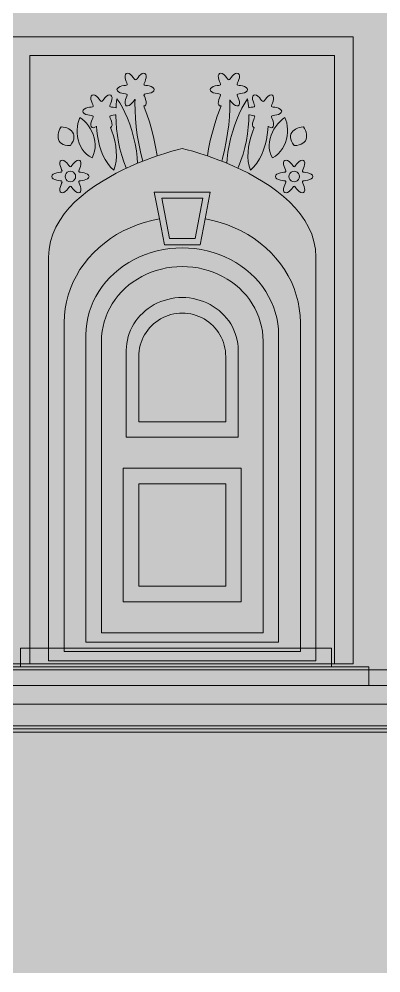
# Model space of a CAD drawing. Header units: millimetres. Extents: x -2000 to 16000, y -1200 to 12411.
# Drawn here: x 8695 to 10472, y -1200 to 3492 of the extents above; entities that cross this region are included whole.
import ezdxf

# ---------------------------------------------------------------- set-up
doc = ezdxf.new("R2010")
doc.units = ezdxf.units.MM
for name, color, linetype, lineweight, true_color in [('00_WHITE_BACKGROUND', 7, 'Continuous', 18, 0xffffff), ('01_STRUCTURE', 7, 'Continuous', 18, 0x000000), ('02_CORNICES', 7, 'Continuous', 18, 0x000000), ('03_FRAMES_DOORS', 7, 'Continuous', 18, 0x000000), ('06_ORNAMENT', 7, 'Continuous', 18, 0x000000), ('08_STEPS', 7, 'Continuous', 18, 0x000000)]:
    doc.layers.add(name, color=color, linetype=linetype, lineweight=lineweight, true_color=true_color)

msp = doc.modelspace()

# ---------------------------------------------------------------- linework, layer by layer
at = {"layer": '00_WHITE_BACKGROUND', "lineweight": 18, "true_color": 0xffffff}
msp.add_solid([(-2000, -1200), (16000, -1200), (-2000, 12410.687), (16000, 12410.687)], dxfattribs=at)
at = {"layer": '01_STRUCTURE', "color": 7, "lineweight": 18, "true_color": 0x000000}
for points in [[(9584.1221, 2381.6794), (9408.2443, 2381.6794), (9383.9389, 2509.2519), (9358.7786, 2641.2214), (9633.5878, 2641.2214), (9608.4427, 2509.2519)], [(8473.2824, 793.8931), (8473.2824, 290.0763), (8519.084, 290.0763), (10412.2137, 290.0763), (10519.084, 290.0763), (10519.084, 656.4885)]]:
    msp.add_lwpolyline(points, dxfattribs=at)
at = {"layer": '02_CORNICES', "color": 7, "lineweight": 18, "true_color": 0x000000}
msp.add_lwpolyline([(9395.6794, 2610.687), (9433.5115, 2412.2137), (9558.855, 2412.2137), (9596.687, 2610.687)], close=True, dxfattribs=at)
at = {"layer": '03_FRAMES_DOORS', "color": 7, "lineweight": 18, "true_color": 0x000000}
for points in [[(10244.2748, 320.6107), (10335.8779, 320.6107), (10335.8779, 3404.5802), (8656.4885, 3404.5802), (8656.4885, 320.6107), (8702.2901, 320.6107), (8748.0916, 320.6107)], [(10244.2748, 320.6107), (10244.2748, 3312.9771), (8748.0916, 3312.9771), (8748.0916, 396.9466), (8748.0916, 320.6107)], [(9641.8015, 2811.3588), (9619.4962, 2819.0534), (9608.6412, 2822.8092), (9577.1603, 2832.8855), (9547.7099, 2841.5878), (9520.6107, 2848.9466), (9496.1832, 2854.9618), (9471.7557, 2848.9466), (9444.6565, 2841.5878), (9415.2061, 2832.8855), (9383.7252, 2822.8092), (9372.4733, 2818.916)], [(9316.0611, 2798.5191), (9301.771, 2792.7939), (9280.5191, 2784.3053), (9276.2901, 2782.4733), (9244.2901, 2768.6718)], [(9715.2824, 2782.8244), (9711.8473, 2784.3053), (9689.9695, 2793.0534)], [(9222.3817, 2758.4733), (9207.6947, 2751.6336), (9171.0534, 2733.1908), (9134.7176, 2713.2977), (9099.0076, 2691.9847), (9064.2595, 2669.2214), (9030.7939, 2644.9924), (8998.9466, 2619.2977), (8969.0534, 2592.1374), (8941.4351, 2563.4962), (8916.4275, 2533.3435), (8894.3511, 2501.7099), (8875.5573, 2468.5496), (8860.3664, 2433.8626), (8849.0992, 2397.6641), (8842.1069, 2359.9084), (8839.6947, 2320.6107), (8839.6947, 396.9466), (8839.6947, 335.8779), (10152.6718, 335.8779), (10152.6718, 396.9466), (10152.6718, 2320.6107), (10150.2595, 2359.9084), (10143.2672, 2397.6641), (10132, 2433.8626), (10116.8092, 2468.5496), (10098.0153, 2501.7099), (10075.9389, 2533.3435), (10050.9313, 2563.4962), (10023.313, 2592.1374), (9993.4198, 2619.2977), (9961.5725, 2644.9924), (9928.1069, 2669.2214), (9893.3588, 2691.9847), (9857.6489, 2713.2977), (9821.313, 2733.1908), (9784.6718, 2751.6336), (9769.0229, 2758.9313)], [(9383.9389, 2509.2519), (9383.0076, 2509.1145), (9346.0305, 2501.3893), (9309.6947, 2491.542), (9274.1679, 2479.5725), (9239.5878, 2465.5573), (9206.1069, 2449.542), (9173.8626, 2431.6031), (9143.0076, 2411.8168), (9113.6641, 2390.2748), (9085.9542, 2367.0534), (9060, 2342.2595), (9035.9237, 2316), (9013.8015, 2288.3817), (8993.7557, 2259.542), (8975.8626, 2229.5878), (8960.1985, 2198.6412), (8946.8244, 2166.855), (8935.8015, 2134.3511), (8927.1756, 2101.2672), (8920.9924, 2067.7557), (8917.2672, 2033.9542), (8916.0305, 2000), (8916.0305, 396.9466), (8916.0305, 381.6794), (10076.3359, 381.6794), (10076.3359, 396.9466), (10076.3359, 2000), (10075.0992, 2033.9542), (10071.374, 2067.7557), (10065.1908, 2101.2672), (10056.5649, 2134.3511), (10045.542, 2166.855), (10032.1679, 2198.6412), (10016.5038, 2229.5878), (9998.6107, 2259.542), (9978.5649, 2288.3817), (9956.4427, 2316), (9932.3664, 2342.2595), (9906.4122, 2367.0534), (9878.7023, 2390.2748), (9849.3588, 2411.8168), (9818.5038, 2431.6031), (9786.2595, 2449.542), (9752.7786, 2465.5573), (9718.1985, 2479.5725), (9682.6718, 2491.542), (9646.3359, 2501.3893), (9609.3588, 2509.1145), (9608.4427, 2509.2519), (9584.1221, 2381.6794)], [(8748.0916, 320.6107), (10229.0076, 320.6107), (10244.2748, 320.6107)]]:
    msp.add_lwpolyline(points, dxfattribs=at)
for points in [[(9022.9008, 1938.9313), (9023.9084, 1966.8855), (9026.9466, 1994.7328), (9032, 2022.3359), (9039.0229, 2049.5725), (9048.0153, 2076.3359), (9058.9313, 2102.5191), (9071.7099, 2128), (9086.3053, 2152.6718), (9102.6565, 2176.4275), (9120.7023, 2199.1603), (9140.3511, 2220.7939), (9161.5267, 2241.2061), (9184.1221, 2260.3359), (9208.0611, 2278.0763), (9233.2366, 2294.3664), (9259.542, 2309.145), (9286.855, 2322.3206), (9315.0687, 2333.8779), (9344.0458, 2343.7252), (9373.6947, 2351.8473), (9403.8473, 2358.1985), (9434.4122, 2362.7481), (9465.2366, 2365.4962), (9496.1832, 2366.4122), (9527.145, 2365.4962), (9557.9542, 2362.7481), (9588.5191, 2358.1985), (9618.6718, 2351.8473), (9648.3206, 2343.7252), (9677.2977, 2333.8779), (9705.5115, 2322.3206), (9732.8244, 2309.145), (9759.1298, 2294.3664), (9784.3053, 2278.0763), (9808.2443, 2260.3359), (9830.8397, 2241.2061), (9852.0153, 2220.7939), (9871.6641, 2199.1603), (9889.7099, 2176.4275), (9906.0611, 2152.6718), (9920.6565, 2128), (9933.4351, 2102.5191), (9944.3511, 2076.3359), (9953.3435, 2049.5725), (9960.3664, 2022.3359), (9965.4198, 1994.7328), (9968.458, 1966.8855), (9969.4656, 1938.9313), (9969.4656, 427.4809), (9022.9008, 427.4809)], [(9099.2366, 1908.3969), (9100.0916, 1932.3664), (9102.626, 1956.229), (9106.8702, 1979.8779), (9112.7634, 2003.2366), (9120.3053, 2026.1832), (9129.4504, 2048.6107), (9140.1679, 2070.458), (9152.4122, 2091.6031), (9166.1374, 2111.9695), (9181.2672, 2131.4504), (9197.7405, 2149.9847), (9215.4962, 2167.4962), (9234.458, 2183.8779), (9254.5344, 2199.084), (9275.6489, 2213.0534), (9297.7099, 2225.7252), (9320.6107, 2237.0229), (9344.2748, 2246.916), (9368.5954, 2255.3588), (9393.4504, 2262.3206), (9418.7481, 2267.771), (9444.3664, 2271.6794), (9470.229, 2274.0305), (9496.1832, 2274.8092), (9522.1374, 2274.0305), (9548, 2271.6794), (9573.6183, 2267.771), (9598.916, 2262.3206), (9623.771, 2255.3588), (9648.0916, 2246.916), (9671.7557, 2237.0229), (9694.6565, 2225.7252), (9716.7176, 2213.0534), (9737.8321, 2199.084), (9757.9084, 2183.8779), (9776.8702, 2167.4962), (9794.626, 2149.9847), (9811.0992, 2131.4504), (9826.229, 2111.9695), (9839.9542, 2091.6031), (9852.1985, 2070.458), (9862.916, 2048.6107), (9872.0611, 2026.1832), (9879.6031, 2003.2366), (9885.4962, 1979.8779), (9889.7405, 1956.229), (9892.2748, 1932.3664), (9893.1298, 1908.3969), (9893.1298, 473.2824), (9099.2366, 473.2824)], [(9221.374, 1862.5954), (9221.9695, 1879.5725), (9223.7252, 1896.4733), (9226.6565, 1913.2366), (9230.7328, 1929.771), (9235.9542, 1946.0153), (9242.2901, 1961.9237), (9249.7099, 1977.3893), (9258.1985, 1992.3664), (9267.6947, 2006.7939), (9278.1679, 2020.5954), (9289.5725, 2033.7252), (9301.8626, 2046.1221), (9314.9924, 2057.7252), (9328.8855, 2068.5038), (9343.5115, 2078.3969), (9358.7786, 2087.3588), (9374.6412, 2095.374), (9391.0229, 2102.3817), (9407.8473, 2108.3664), (9425.0534, 2113.2977), (9442.5649, 2117.145), (9460.3206, 2119.9237), (9478.2137, 2121.5878), (9496.1832, 2122.1374), (9514.1527, 2121.5878), (9532.0458, 2119.9237), (9549.8015, 2117.145), (9567.313, 2113.2977), (9584.5191, 2108.3664), (9601.3435, 2102.3817), (9617.7252, 2095.374), (9633.5878, 2087.3588), (9648.855, 2078.3969), (9663.4809, 2068.5038), (9677.374, 2057.7252), (9690.5038, 2046.1221), (9702.7939, 2033.7252), (9714.1985, 2020.5954), (9724.6718, 2006.7939), (9734.1679, 1992.3664), (9742.6565, 1977.3893), (9750.0763, 1961.9237), (9756.4122, 1946.0153), (9761.6336, 1929.771), (9765.7099, 1913.2366), (9768.6412, 1896.4733), (9770.3969, 1879.5725), (9770.9924, 1862.5954), (9770.9924, 1435.1145), (9221.374, 1435.1145)], [(9282.4427, 1832.0611), (9282.9008, 1846.0458), (9284.2748, 1859.9542), (9286.5496, 1873.7557), (9289.7252, 1887.374), (9293.7863, 1900.7634), (9298.7176, 1913.8626), (9304.4885, 1926.5954), (9311.084, 1938.9313), (9318.458, 1950.8092), (9326.6107, 1962.1832), (9335.4809, 1972.9924), (9345.0534, 1983.1908), (9355.2519, 1992.7634), (9366.0611, 2001.6336), (9377.4351, 2009.7863), (9389.313, 2017.1603), (9401.6489, 2023.7557), (9414.3817, 2029.5267), (9427.4809, 2034.458), (9440.8702, 2038.5191), (9454.4885, 2041.6947), (9468.2901, 2043.9695), (9482.1985, 2045.3435), (9496.1832, 2045.8015), (9510.1679, 2045.3435), (9524.0763, 2043.9695), (9537.8779, 2041.6947), (9551.4962, 2038.5191), (9564.8855, 2034.458), (9577.9847, 2029.5267), (9590.7176, 2023.7557), (9603.0534, 2017.1603), (9614.9313, 2009.7863), (9626.3053, 2001.6336), (9637.1145, 1992.7634), (9647.313, 1983.1908), (9656.8855, 1972.9924), (9665.7557, 1962.1832), (9673.9084, 1950.8092), (9681.2824, 1938.9313), (9687.8779, 1926.5954), (9693.6489, 1913.8626), (9698.5802, 1900.7634), (9702.6412, 1887.374), (9705.8168, 1873.7557), (9708.0916, 1859.9542), (9709.4656, 1846.0458), (9709.9237, 1832.0611), (9709.9237, 1511.4504), (9282.4427, 1511.4504)], [(9206.1069, 1282.4427), (9786.2595, 1282.4427), (9786.2595, 625.9542), (9206.1069, 625.9542)], [(9282.4427, 1206.1069), (9709.9237, 1206.1069), (9709.9237, 702.2901), (9282.4427, 702.2901)]]:
    msp.add_lwpolyline(points, close=True, dxfattribs=at)
at = {"layer": '06_ORNAMENT', "color": 7, "lineweight": 18, "true_color": 0x000000}
for points in [[(9316.0611, 2798.5191), (9350.5649, 2811.3588), (9372.4733, 2818.916), (9372.2137, 2821.1298), (9365.1145, 2863.2061), (9356.3359, 2905.0229), (9346.0916, 2946.0458), (9334.6412, 2985.7405), (9322.1832, 3023.542), (9308.9771, 3058.916), (9306.626, 3064.4733), (9306.9466, 3064.3817), (9312.9771, 3065.7099), (9317.145, 3070.2595), (9319.0229, 3077.4656), (9318.626, 3086.3664), (9316.3969, 3095.8168), (9313.1908, 3104.687), (9310.0763, 3112.1221), (9308.1679, 3117.6489), (9308.4275, 3121.2214), (9311.4046, 3123.2366), (9317.1298, 3124.3511), (9325.1298, 3125.3588), (9334.4275, 3127.0229), (9343.7099, 3129.8168), (9351.6183, 3133.9237), (9356.916, 3139.1603), (9358.7786, 3145.0382), (9356.916, 3150.916), (9351.6183, 3156.1527), (9343.7099, 3160.2595), (9334.4275, 3163.0534), (9325.1298, 3164.7176), (9317.1298, 3165.7252), (9311.4046, 3166.8397), (9308.4275, 3168.855), (9308.1679, 3172.4275), (9310.0763, 3177.9542), (9313.1908, 3185.3893), (9316.3969, 3194.2595), (9318.626, 3203.7099), (9319.0229, 3212.6107), (9317.145, 3219.8168), (9312.9771, 3224.3664), (9306.9466, 3225.6947), (9299.771, 3223.7252), (9292.2595, 3218.9313), (9285.1908, 3212.2901), (9279.1145, 3205.0687), (9274.229, 3198.6412), (9270.3969, 3194.2443), (9267.1756, 3192.6718), (9263.9542, 3194.2443), (9260.1221, 3198.6412), (9255.2366, 3205.0687), (9249.1603, 3212.2901), (9242.0916, 3218.9313), (9234.5802, 3223.7252), (9227.4046, 3225.6947), (9221.374, 3224.3664), (9217.2061, 3219.8168), (9215.3282, 3212.6107), (9215.7252, 3203.7099), (9217.9542, 3194.2595), (9221.1603, 3185.3893), (9224.2748, 3177.9542), (9226.1832, 3172.4275), (9225.9237, 3168.855), (9222.9466, 3166.8397), (9217.2214, 3165.7252), (9209.2214, 3164.7176), (9199.9237, 3163.0534), (9190.6412, 3160.2595), (9182.7328, 3156.1527), (9177.4351, 3150.916), (9175.5725, 3145.0382), (9177.4351, 3139.1603), (9182.7328, 3133.9237), (9190.6412, 3129.8168), (9199.9237, 3127.0229), (9209.2214, 3125.3588), (9217.2214, 3124.3511), (9222.9466, 3123.2366), (9225.9237, 3121.2214), (9226.1832, 3117.6489), (9224.2748, 3112.1221), (9221.1603, 3104.687), (9217.9542, 3095.8168), (9215.7252, 3086.3664), (9215.3282, 3077.4656), (9217.2061, 3070.2595), (9221.374, 3065.7099), (9227.4046, 3064.3817), (9234.5802, 3066.3511), (9242.0916, 3071.145), (9249.1603, 3077.7863), (9255.2366, 3085.0076), (9260.1221, 3091.4351), (9263.9542, 3095.8321), (9264.1985, 3095.9542), (9263.7252, 3079.145), (9264.3053, 3042.0916), (9266.4122, 3003.0687), (9270.0763, 2962.5954), (9275.2977, 2921.2519), (9282.0763, 2879.5878), (9290.4427, 2838.1679), (9300.3664, 2797.5573), (9301.771, 2792.7939)], [(9641.8015, 2811.3588), (9676.3053, 2798.5191), (9689.9695, 2793.0534), (9693.7252, 2805.9847), (9703.8321, 2847.4351), (9712.2901, 2889.3282), (9719.084, 2931.0534), (9724.2443, 2972.0458), (9727.7252, 3011.6947), (9729.5725, 3049.4046), (9729.7557, 3084.5954), (9729.2977, 3094.8244), (9732.2443, 3091.4351), (9737.1298, 3085.0076), (9743.2061, 3077.7863), (9750.2748, 3071.145), (9757.7863, 3066.3511), (9764.9618, 3064.3817), (9770.9924, 3065.7099), (9775.1603, 3070.2595), (9777.0382, 3077.4656), (9776.6412, 3086.3664), (9774.4122, 3095.8168), (9771.2061, 3104.687), (9768.0916, 3112.1221), (9766.1832, 3117.6489), (9766.4427, 3121.2214), (9769.4198, 3123.2366), (9775.145, 3124.3511), (9783.145, 3125.3588), (9792.4427, 3127.0229), (9801.7252, 3129.8168), (9809.6336, 3133.9237), (9814.9313, 3139.1603), (9816.7939, 3145.0382), (9814.9313, 3150.916), (9809.6336, 3156.1527), (9801.7252, 3160.2595), (9792.4427, 3163.0534), (9783.145, 3164.7176), (9775.145, 3165.7252), (9769.4198, 3166.8397), (9766.4427, 3168.855), (9766.1832, 3172.4275), (9768.0916, 3177.9542), (9771.2061, 3185.3893), (9774.4122, 3194.2595), (9776.6412, 3203.7099), (9777.0382, 3212.6107), (9775.1603, 3219.8168), (9770.9924, 3224.3664), (9764.9618, 3225.6947), (9757.7863, 3223.7252), (9750.2748, 3218.9313), (9743.2061, 3212.2901), (9737.1298, 3205.0687), (9732.2443, 3198.6412), (9728.4122, 3194.2443), (9725.1908, 3192.6718), (9721.9695, 3194.2443), (9718.1374, 3198.6412), (9713.2519, 3205.0687), (9707.1756, 3212.2901), (9700.1069, 3218.9313), (9692.5954, 3223.7252), (9685.4198, 3225.6947), (9679.3893, 3224.3664), (9675.2214, 3219.8168), (9673.3435, 3212.6107), (9673.7405, 3203.7099), (9675.9695, 3194.2595), (9679.1756, 3185.3893), (9682.2901, 3177.9542), (9684.1985, 3172.4275), (9683.9389, 3168.855), (9680.9618, 3166.8397), (9675.2366, 3165.7252), (9667.2366, 3164.7176), (9657.9389, 3163.0534), (9648.6565, 3160.2595), (9640.7481, 3156.1527), (9635.4504, 3150.916), (9633.5878, 3145.0382), (9635.4504, 3139.1603), (9640.7481, 3133.9237), (9648.6565, 3129.8168), (9657.9389, 3127.0229), (9667.2366, 3125.3588), (9675.2366, 3124.3511), (9680.9618, 3123.2366), (9683.9389, 3121.2214), (9684.1985, 3117.6489), (9682.2901, 3112.1221), (9679.1756, 3104.687), (9675.9695, 3095.8168), (9673.7405, 3086.3664), (9673.3435, 3077.4656), (9675.2214, 3070.2595), (9679.3893, 3065.7099), (9685.4198, 3064.3817), (9687.374, 3064.916), (9681.8931, 3051.6031), (9668.4122, 3014.916), (9655.7863, 2976.2901), (9644.2443, 2936.2443), (9634.0305, 2895.2977), (9625.3435, 2853.9389), (9619.4962, 2819.0534)], [(9276.2901, 2782.4733), (9274.687, 2810.7786), (9270.7328, 2844.1527), (9264.8702, 2877.6489), (9257.313, 2910.855), (9248.3053, 2943.3282), (9238.0305, 2974.6565), (9226.7328, 3004.4122), (9214.626, 3032.1832), (9201.9084, 3057.5267), (9188.8244, 3080.0153), (9175.5725, 3099.2366), (9172.2443, 3073.8015), (9170.9466, 3054.8397), (9166.4885, 3056.1832), (9157.1908, 3057.8473), (9149.1908, 3058.855), (9143.4656, 3059.9695), (9140.4885, 3061.9847), (9140.229, 3065.5573), (9142.1374, 3071.084), (9145.2519, 3078.5191), (9148.458, 3087.3893), (9150.687, 3096.8397), (9151.084, 3105.7405), (9149.2061, 3112.9466), (9145.0382, 3117.4962), (9139.0076, 3118.8244), (9131.8321, 3116.855), (9124.3206, 3112.0611), (9117.2519, 3105.4198), (9111.1756, 3098.1985), (9106.2901, 3091.771), (9102.458, 3087.374), (9099.2366, 3085.8015), (9096.0153, 3087.374), (9092.1832, 3091.771), (9087.2977, 3098.1985), (9081.2214, 3105.4198), (9074.1527, 3112.0611), (9066.6412, 3116.855), (9059.4656, 3118.8244), (9053.4351, 3117.4962), (9049.2672, 3112.9466), (9047.3893, 3105.7405), (9047.7863, 3096.8397), (9050.0153, 3087.3893), (9053.2214, 3078.5191), (9056.3359, 3071.084), (9058.2443, 3065.5573), (9057.9847, 3061.9847), (9055.0076, 3059.9695), (9049.2824, 3058.855), (9041.2824, 3057.8473), (9031.9847, 3056.1832), (9022.7023, 3053.3893), (9014.7939, 3049.2824), (9009.4962, 3044.0458), (9007.6336, 3038.1679), (9009.4962, 3032.2901), (9014.7939, 3027.0534), (9022.7023, 3022.9466), (9031.9847, 3020.1527), (9041.2824, 3018.4885), (9049.2824, 3017.4809), (9055.0076, 3016.3664), (9057.9847, 3014.3511), (9058.2443, 3010.7786), (9056.3359, 3005.2519), (9053.2214, 2997.8168), (9050.0153, 2988.9466), (9047.7863, 2979.4962), (9047.3893, 2970.5954), (9049.2672, 2963.3893), (9053.4351, 2958.8397), (9059.4656, 2957.5115), (9066.6412, 2959.4809), (9074.1527, 2964.2748), (9075.5115, 2965.5573), (9076.855, 2941.9084), (9079.7099, 2917.1908), (9084.0763, 2892.4733), (9090, 2868.0763), (9097.5267, 2844.3817), (9106.6718, 2821.6947), (9117.4809, 2800.3969), (9130, 2780.7939), (9144.2595, 2763.2366), (9160.3053, 2748.0916), (9167.0229, 2770.2748), (9171.0534, 2793.6031), (9172.626, 2817.8015), (9171.9237, 2842.5496), (9169.145, 2867.5573), (9164.5038, 2892.4885), (9158.1832, 2917.0687), (9150.3969, 2940.9924), (9143.4809, 2958.5038), (9145.0382, 2958.8397), (9149.2061, 2963.3893), (9151.084, 2970.5954), (9150.687, 2979.4962), (9148.458, 2988.9466), (9145.2519, 2997.8168), (9142.1374, 3005.2519), (9140.229, 3010.7786), (9140.4885, 3014.3511), (9143.4656, 3016.3664), (9149.1908, 3017.4809), (9157.1908, 3018.4885), (9166.4885, 3020.1527), (9169.9695, 3021.1908), (9169.8931, 3016.1527), (9170.9008, 2984.8244), (9173.4198, 2952.4275), (9177.4504, 2919.4198), (9183.0229, 2886.229), (9190.1679, 2853.3282), (9198.9008, 2821.1603), (9209.2366, 2790.1679), (9221.2061, 2760.8092), (9222.3817, 2758.4733), (9244.2901, 2768.6718)]]:
    msp.add_lwpolyline(points, dxfattribs=at)
for points in [[(9715.2824, 2782.8244), (9748.0763, 2768.6718), (9769.0229, 2758.9313), (9772.1832, 2765.4198), (9784.4122, 2795.9389), (9794.9618, 2827.8473), (9803.8321, 2860.687), (9811.0534, 2893.9542), (9816.6412, 2927.2061), (9820.6107, 2959.9237), (9822.9771, 2991.6794), (9823.7405, 3020.7939), (9825.8779, 3020.1527), (9835.1756, 3018.4885), (9843.1756, 3017.4809), (9848.9008, 3016.3664), (9851.8779, 3014.3511), (9852.1374, 3010.7786), (9850.229, 3005.2519), (9847.1145, 2997.8168), (9843.9084, 2988.9466), (9841.6794, 2979.4962), (9841.2824, 2970.5954), (9843.1603, 2963.3893), (9847.3282, 2958.8397), (9849.6183, 2958.3359), (9840.5191, 2935.2214), (9832.7481, 2911.3435), (9826.5038, 2887.0534), (9821.9695, 2862.5954), (9819.374, 2838.2748), (9818.8855, 2814.3969), (9820.7023, 2791.2061), (9825.0382, 2769.0076), (9832.0611, 2748.0916), (9848.4275, 2764.5038), (9862.9618, 2783.1908), (9875.7405, 2803.8015), (9886.7634, 2825.9695), (9896.0916, 2849.3435), (9903.7252, 2873.5267), (9909.7099, 2898.1985), (9914.0916, 2922.9618), (9916.9008, 2947.4656), (9917.8015, 2964.6565), (9918.2137, 2964.2748), (9925.7252, 2959.4809), (9932.9008, 2957.5115), (9938.9313, 2958.8397), (9943.0992, 2963.3893), (9944.9771, 2970.5954), (9944.5802, 2979.4962), (9942.3511, 2988.9466), (9939.145, 2997.8168), (9936.0305, 3005.2519), (9934.1221, 3010.7786), (9934.3817, 3014.3511), (9937.3588, 3016.3664), (9943.084, 3017.4809), (9951.084, 3018.4885), (9960.3817, 3020.1527), (9969.6641, 3022.9466), (9977.5725, 3027.0534), (9982.8702, 3032.2901), (9984.7328, 3038.1679), (9982.8702, 3044.0458), (9977.5725, 3049.2824), (9969.6641, 3053.3893), (9960.3817, 3056.1832), (9951.084, 3057.8473), (9943.084, 3058.855), (9937.3588, 3059.9695), (9934.3817, 3061.9847), (9934.1221, 3065.5573), (9936.0305, 3071.084), (9939.145, 3078.5191), (9942.3511, 3087.3893), (9944.5802, 3096.8397), (9944.9771, 3105.7405), (9943.0992, 3112.9466), (9938.9313, 3117.4962), (9932.9008, 3118.8244), (9925.7252, 3116.855), (9918.2137, 3112.0611), (9911.145, 3105.4198), (9905.0687, 3098.1985), (9900.1832, 3091.771), (9896.3511, 3087.374), (9893.1298, 3085.8015), (9889.9084, 3087.374), (9886.0763, 3091.771), (9881.1908, 3098.1985), (9875.1145, 3105.4198), (9868.0458, 3112.0611), (9860.5344, 3116.855), (9853.3588, 3118.8244), (9847.3282, 3117.4962), (9843.1603, 3112.9466), (9841.2824, 3105.7405), (9841.6794, 3096.8397), (9843.9084, 3087.3893), (9847.1145, 3078.5191), (9850.229, 3071.084), (9852.1374, 3065.5573), (9851.8779, 3061.9847), (9848.9008, 3059.9695), (9843.1756, 3058.855), (9835.1756, 3057.8473), (9825.8779, 3056.1832), (9822.5496, 3055.1756), (9820.6565, 3076.2137), (9816.7939, 3099.2366), (9803.0076, 3077.6183), (9789.4962, 3053.1908), (9776.458, 3026.3817), (9764.1069, 2997.5725), (9752.6565, 2967.1603), (9742.3359, 2935.542), (9733.3282, 2903.1145), (9725.8626, 2870.2901), (9720.1527, 2837.4504), (9716.3969, 2805.0076)], [(8980.2901, 2946.9771), (8980.5802, 2930.5038), (8982.2748, 2914), (8985.4656, 2897.6947), (8990.1679, 2881.8168), (8996.458, 2866.626), (9004.3817, 2852.3359), (9013.9847, 2839.2214), (9025.3282, 2827.4809), (9038.458, 2817.3893), (9053.4351, 2809.1603), (9060.9466, 2825.1908), (9065.8931, 2841.6794), (9068.4733, 2858.4122), (9068.8702, 2875.2214), (9067.2672, 2891.9389), (9063.8168, 2908.3511), (9058.7328, 2924.3053), (9052.1832, 2939.6183), (9044.3664, 2954.0916), (9035.4351, 2967.5573), (9025.5878, 2979.8168), (9015.0076, 2990.7023), (9003.8779, 3000.0458), (8992.3664, 3007.6336), (8987.4656, 2993.7252), (8983.8015, 2978.8244), (8981.3893, 2963.1603)], [(9922.6412, 2872.4427), (9923.2061, 2856.1985), (9925.9847, 2840.1069), (9931.1756, 2824.3817), (9938.9313, 2809.1603), (9954.1527, 2818.1985), (9967.5115, 2829.0534), (9979.0534, 2841.4351), (9988.8397, 2855.1145), (9996.9008, 2869.8473), (10003.2824, 2885.3588), (10008.0458, 2901.4198), (10011.2366, 2917.7557), (10012.9008, 2934.1221), (10013.084, 2950.2748), (10011.8473, 2965.9542), (10009.2061, 2980.9008), (10005.2519, 2994.8855), (10000, 3007.6336), (9988.1374, 2998.8855), (9976.7176, 2988.626), (9965.9237, 2977.0229), (9955.9237, 2964.2595), (9946.8855, 2950.4733), (9939.0229, 2935.8626), (9932.4885, 2920.5954), (9927.4504, 2904.8092), (9924.1221, 2888.7176)], [(8885.8931, 2915.6641), (8886.5954, 2907.0382), (8888.6718, 2898.9618), (8892.1679, 2891.5878), (8897.1603, 2885.0534), (8903.7099, 2879.5115), (8911.8473, 2875.1145), (8921.6794, 2872), (8933.2214, 2870.3206), (8946.5649, 2870.229), (8954.3053, 2881.3282), (8959.7252, 2891.9237), (8962.9771, 2901.9542), (8964.2137, 2911.374), (8963.6031, 2920.1374), (8961.2977, 2928.1832), (8957.4504, 2935.4962), (8952.229, 2942.0153), (8945.7863, 2947.6947), (8938.2901, 2952.4885), (8929.8626, 2956.3359), (8920.7023, 2959.2061), (8910.9466, 2961.0534), (8900.7634, 2961.8321), (8895.542, 2952.687), (8891.374, 2943.3435), (8888.3359, 2933.9695), (8886.4885, 2924.687)], [(10027.5115, 2910.0916), (10028.8855, 2900.9313), (10032.2748, 2891.2061), (10037.8779, 2880.9618), (10045.8015, 2870.229), (10059.3282, 2870.7023), (10071.0534, 2872.7176), (10081.0229, 2876.1374), (10089.2977, 2880.7939), (10095.9389, 2886.5344), (10101.0076, 2893.2214), (10104.5496, 2900.687), (10106.6412, 2908.7634), (10107.313, 2917.3282), (10106.6412, 2926.2137), (10104.6718, 2935.2519), (10101.4656, 2944.3053), (10097.0992, 2953.2214), (10091.6031, 2961.8321), (10081.145, 2960.5191), (10071.1756, 2958.2443), (10061.8473, 2955.0534), (10053.3282, 2950.9618), (10045.7405, 2946.0305), (10039.2672, 2940.2901), (10034.0458, 2933.7863), (10030.2595, 2926.5496), (10028.0153, 2918.6412)], [(8854.9618, 2717.5573), (8856.8244, 2711.6794), (8862.1221, 2706.4427), (8870.0305, 2702.3359), (8879.313, 2699.542), (8888.6107, 2697.8779), (8896.6107, 2696.8702), (8902.3359, 2695.7557), (8905.313, 2693.7405), (8905.5725, 2690.1679), (8903.6641, 2684.6412), (8900.5496, 2677.2061), (8897.3435, 2668.3359), (8895.1145, 2658.8855), (8894.7176, 2649.9847), (8896.5954, 2642.7786), (8900.7634, 2638.229), (8906.7939, 2636.9008), (8913.9695, 2638.8702), (8921.4809, 2643.6641), (8928.5496, 2650.3053), (8934.626, 2657.5267), (8939.5115, 2663.9542), (8943.3435, 2668.3511), (8946.5649, 2669.9237), (8949.7863, 2668.3511), (8953.6183, 2663.9542), (8958.5038, 2657.5267), (8964.5802, 2650.3053), (8971.6489, 2643.6641), (8979.1603, 2638.8702), (8986.3359, 2636.9008), (8992.3664, 2638.229), (8996.5344, 2642.7786), (8998.4122, 2649.9847), (8998.0153, 2658.8855), (8995.7863, 2668.3359), (8992.5802, 2677.2061), (8989.4656, 2684.6412), (8987.5573, 2690.1679), (8987.8168, 2693.7405), (8990.7939, 2695.7557), (8996.5191, 2696.8702), (9004.5191, 2697.8779), (9013.8168, 2699.542), (9023.0992, 2702.3359), (9031.0076, 2706.4427), (9036.3053, 2711.6794), (9038.1679, 2717.5573), (9036.3053, 2723.4351), (9031.0076, 2728.6718), (9023.0992, 2732.7786), (9013.8168, 2735.5725), (9004.5191, 2737.2366), (8996.5191, 2738.2443), (8990.7939, 2739.3588), (8987.8168, 2741.374), (8987.5573, 2744.9466), (8989.4656, 2750.4733), (8992.5802, 2757.9084), (8995.7863, 2766.7786), (8998.0153, 2776.229), (8998.4122, 2785.1298), (8996.5344, 2792.3359), (8992.3664, 2796.8855), (8986.3359, 2798.2137), (8979.1603, 2796.2443), (8971.6489, 2791.4504), (8964.5802, 2784.8092), (8958.5038, 2777.5878), (8953.6183, 2771.1603), (8949.7863, 2766.7634), (8946.5649, 2765.1908), (8943.3435, 2766.7634), (8939.5115, 2771.1603), (8934.626, 2777.5878), (8928.5496, 2784.8092), (8921.4809, 2791.4504), (8913.9695, 2796.2443), (8906.7939, 2798.2137), (8900.7634, 2796.8855), (8896.5954, 2792.3359), (8894.7176, 2785.1298), (8895.1145, 2776.229), (8897.3435, 2766.7786), (8900.5496, 2757.9084), (8903.6641, 2750.4733), (8905.5725, 2744.9466), (8905.313, 2741.374), (8902.3359, 2739.3588), (8896.6107, 2738.2443), (8888.6107, 2737.2366), (8879.313, 2735.5725), (8870.0305, 2732.7786), (8862.1221, 2728.6718), (8856.8244, 2723.4351)], [(9954.1985, 2717.5573), (9956.0611, 2711.6794), (9961.3588, 2706.4427), (9969.2672, 2702.3359), (9978.5496, 2699.542), (9987.8473, 2697.8779), (9995.8473, 2696.8702), (10001.5725, 2695.7557), (10004.5496, 2693.7405), (10004.8092, 2690.1679), (10002.9008, 2684.6412), (9999.7863, 2677.2061), (9996.5802, 2668.3359), (9994.3511, 2658.8855), (9993.9542, 2649.9847), (9995.8321, 2642.7786), (10000, 2638.229), (10006.0305, 2636.9008), (10013.2061, 2638.8702), (10020.7176, 2643.6641), (10027.7863, 2650.3053), (10033.8626, 2657.5267), (10038.7481, 2663.9542), (10042.5802, 2668.3511), (10045.8015, 2669.9237), (10049.0229, 2668.3511), (10052.855, 2663.9542), (10057.7405, 2657.5267), (10063.8168, 2650.3053), (10070.8855, 2643.6641), (10078.3969, 2638.8702), (10085.5725, 2636.9008), (10091.6031, 2638.229), (10095.771, 2642.7786), (10097.6489, 2649.9847), (10097.2519, 2658.8855), (10095.0229, 2668.3359), (10091.8168, 2677.2061), (10088.7023, 2684.6412), (10086.7939, 2690.1679), (10087.0534, 2693.7405), (10090.0305, 2695.7557), (10095.7557, 2696.8702), (10103.7557, 2697.8779), (10113.0534, 2699.542), (10122.3359, 2702.3359), (10130.2443, 2706.4427), (10135.542, 2711.6794), (10137.4046, 2717.5573), (10135.542, 2723.4351), (10130.2443, 2728.6718), (10122.3359, 2732.7786), (10113.0534, 2735.5725), (10103.7557, 2737.2366), (10095.7557, 2738.2443), (10090.0305, 2739.3588), (10087.0534, 2741.374), (10086.7939, 2744.9466), (10088.7023, 2750.4733), (10091.8168, 2757.9084), (10095.0229, 2766.7786), (10097.2519, 2776.229), (10097.6489, 2785.1298), (10095.771, 2792.3359), (10091.6031, 2796.8855), (10085.5725, 2798.2137), (10078.3969, 2796.2443), (10070.8855, 2791.4504), (10063.8168, 2784.8092), (10057.7405, 2777.5878), (10052.855, 2771.1603), (10049.0229, 2766.7634), (10045.8015, 2765.1908), (10042.5802, 2766.7634), (10038.7481, 2771.1603), (10033.8626, 2777.5878), (10027.7863, 2784.8092), (10020.7176, 2791.4504), (10013.2061, 2796.2443), (10006.0305, 2798.2137), (10000, 2796.8855), (9995.8321, 2792.3359), (9993.9542, 2785.1298), (9994.3511, 2776.229), (9996.5802, 2766.7786), (9999.7863, 2757.9084), (10002.9008, 2750.4733), (10004.8092, 2744.9466), (10004.5496, 2741.374), (10001.5725, 2739.3588), (9995.8473, 2738.2443), (9987.8473, 2737.2366), (9978.5496, 2735.5725), (9969.2672, 2732.7786), (9961.3588, 2728.6718), (9956.0611, 2723.4351)], [(8920.6107, 2717.5573), (8921.8779, 2709.542), (8925.5725, 2702.3053), (8931.313, 2696.5649), (8938.5496, 2692.8702), (8946.5649, 2691.6031), (8954.5802, 2692.8702), (8961.8168, 2696.5649), (8967.5573, 2702.3053), (8971.2519, 2709.542), (8972.5191, 2717.5573), (8971.2519, 2725.5725), (8967.5573, 2732.8092), (8961.8168, 2738.5496), (8954.5802, 2742.2443), (8946.5649, 2743.5115), (8938.5496, 2742.2443), (8931.313, 2738.5496), (8925.5725, 2732.8092), (8921.8779, 2725.5725)], [(10019.8473, 2717.5573), (10021.1145, 2709.542), (10024.8092, 2702.3053), (10030.5496, 2696.5649), (10037.7863, 2692.8702), (10045.8015, 2691.6031), (10053.8168, 2692.8702), (10061.0534, 2696.5649), (10066.7939, 2702.3053), (10070.4885, 2709.542), (10071.7557, 2717.5573), (10070.4885, 2725.5725), (10066.7939, 2732.8092), (10061.0534, 2738.5496), (10053.8168, 2742.2443), (10045.8015, 2743.5115), (10037.7863, 2742.2443), (10030.5496, 2738.5496), (10024.8092, 2732.8092), (10021.1145, 2725.5725)]]:
    msp.add_lwpolyline(points, close=True, dxfattribs=at)
at = {"layer": '08_STEPS', "color": 7, "lineweight": 18, "true_color": 0x000000}
for points in [[(8702.2901, 305.3435), (8702.2901, 320.6107), (8702.2901, 396.9466), (8748.0916, 396.9466), (8839.6947, 396.9466), (8916.0305, 396.9466), (10076.3359, 396.9466), (10152.6718, 396.9466), (10229.0076, 396.9466), (10229.0076, 320.6107), (10229.0076, 305.3435)], [(8519.084, 213.7405), (8519.084, 290.0763), (8519.084, 305.3435), (8702.2901, 305.3435)], [(10229.0076, 305.3435), (8702.2901, 305.3435)], [(10229.0076, 305.3435), (10412.2137, 305.3435), (10412.2137, 290.0763), (10412.2137, 213.7405)], [(10412.2137, 213.7405), (8519.084, 213.7405)], [(10412.2137, 213.7405), (10595.4198, 213.7405), (10595.4198, 122.1374)], [(10595.4198, 122.1374), (10778.626, 122.1374), (10778.626, 15.2672), (8152.6718, 15.2672), (8152.6718, 122.1374), (8335.8779, 122.1374)], [(10595.4198, 122.1374), (8335.8779, 122.1374)]]:
    msp.add_lwpolyline(points, dxfattribs=at)
msp.add_lwpolyline([(-381.6794, 0), (14702.2901, 0), (14702.2901, -15.2672), (-381.6794, -15.2672)], close=True, dxfattribs=at)

doc.saveas('drawing.dxf')
